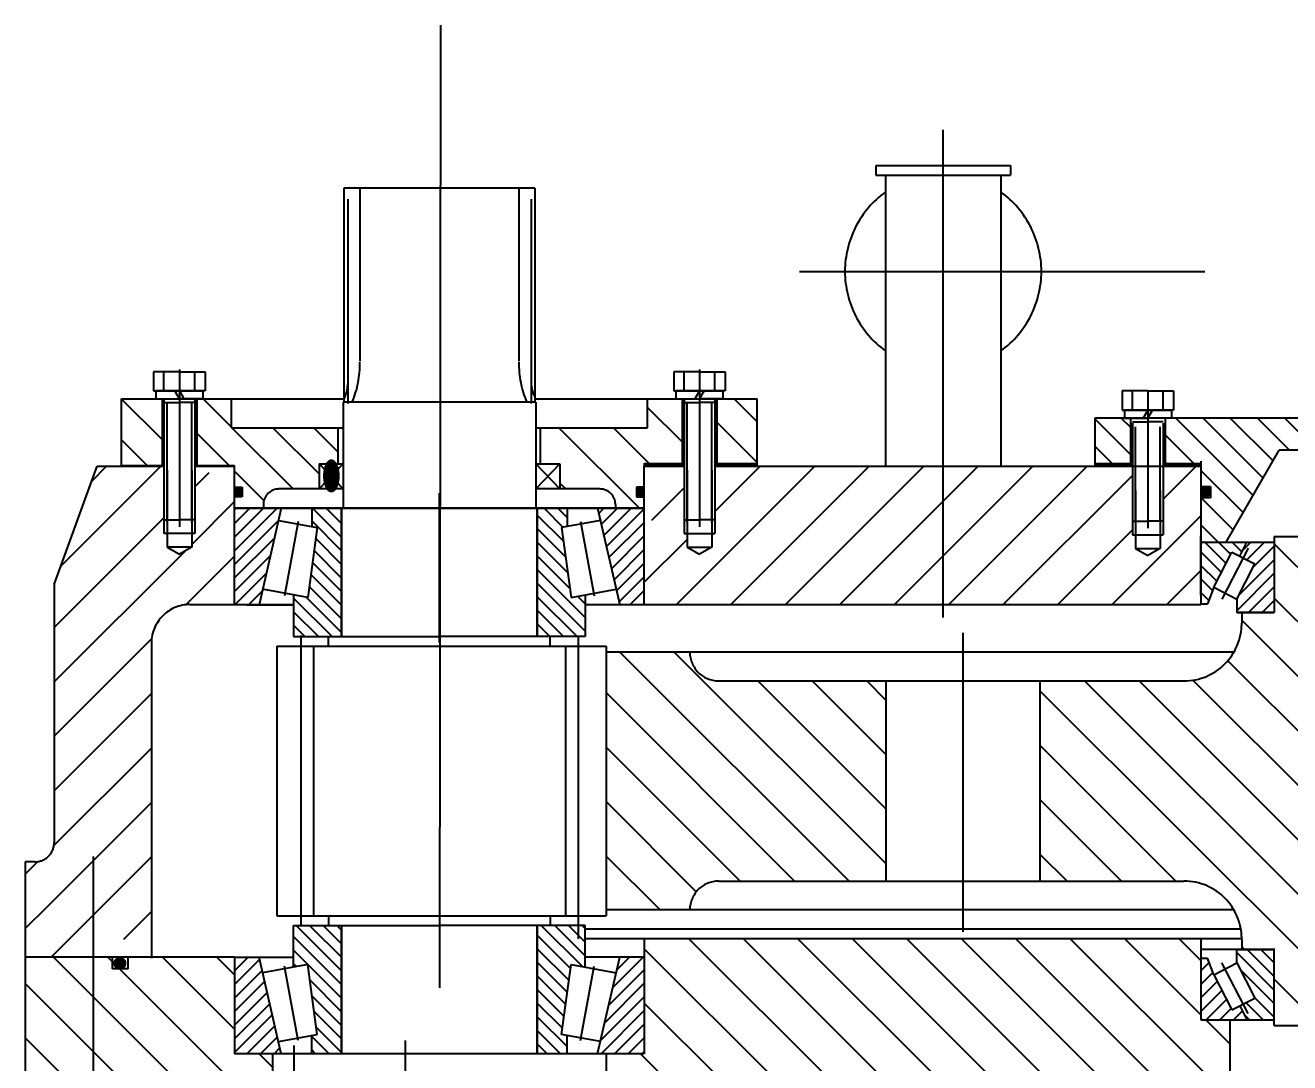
# Model space of a CAD drawing. Header units: millimetres. Extents: x -254 to 20771, y -723 to 14152.
# Drawn here: x 2867 to 3524, y 6368 to 6907 of the extents above; entities that cross this region are included whole.
import ezdxf
from ezdxf.enums import TextEntityAlignment as Align

# ---------------------------------------------------------------- set-up
doc = ezdxf.new("R2010")
doc.units = ezdxf.units.MM
doc.header["$LTSCALE"] = 500
doc.linetypes.add('G', pattern=[2, 1.25, -0.25, 0.25, -0.25])
doc.linetypes.add('K', pattern=[2.5, 1.25, -0.25, 0.25, -0.25, 0.25, -0.25])
doc.layers.add('05', color=4, linetype='G')
doc.layers.add('07', color=6, linetype='K')
doc.styles.get("Standard").update_dxf_attribs({"font": 'isocp', "width": 0.707, "bigfont": 'intecad.shx'})
pattern_1 = [(135, (-7145.327, 865.985), (-14.142136, -14.142136), [])]
pattern_2 = [(135, (-7145.327, 865.985), (-10.6066, -10.6066), [])]
pattern_3 = [(45, (-7145.32725, 865.98494), (-0.0707106781, 0.0707106781), [])]
pattern_4 = [(45, (-7145.32725, 864.80994), (-0.0707106781, 0.0707106781), [])]

# ---------------------------------------------------------------- blocks, each defined once
blk = doc.blocks.new('weretyrtyryry')
at = {"layer": '07', "linetype": 'K'}
h = blk.add_hatch(dxfattribs=at)
h.set_pattern_fill('_USER', color=6, scale=15, angle=135, style=0, pattern_type=0)
h.set_pattern_definition(pattern_2)
h.paths.add_polyline_path([(-2821.05, 5022.93), (-2842.05, 5022.93), (-2842.05, 5012.39), (-2821.05, 4999.56)])
h.paths.add_polyline_path([(-2842.05, 4988.26), (-2821.05, 4988.26), (-2821.05, 4999.56), (-2842.05, 5012.39)])
h.paths.add_polyline_path([(-2533.05, 4989.43), (-2512.05, 4989.43), (-2512.05, 5022.93), (-2533.05, 5022.93)])
h = blk.add_hatch(dxfattribs=at)
h.set_pattern_fill('_USER', color=6, scale=15, angle=135, style=0, pattern_type=0)
h.set_pattern_definition(pattern_2)
h.paths.add_polyline_path([(-2785.05, 5007.93), (-2785.05, 5022.93), (-2803.05, 5022.93), (-2803.05, 4988.56), (-2802.56, 4988.26), (-2783.41, 4988.26), (-2783.41, 4977.11), (-2779.41, 4977.11), (-2779.41, 4972.11), (-2783.41, 4972.11), (-2783.41, 4966.11), (-2768.41, 4966.11), (-2768.41, 4968.39, -0.403895), (-2760.42, 4976.11), (-2739.55, 4976.11), (-2739.55, 4989.11), (-2738.22, 4989.11), (-2751.81, 5007.93)])
h.paths.add_polyline_path([(-2738.22, 4989.11), (-2729.55, 4989.11), (-2729.55, 5007.93), (-2751.81, 5007.93)])
h.paths.add_polyline_path([(-2787.81, 4965.82), (-2772.64, 4965.82), (-2772.64, 4985.51), (-2787.81, 4985.51)], flags=9)
h.paths.add_polyline_path([(-2773.14, 4982.62), (-2757.97, 4982.62), (-2757.97, 5002.31), (-2773.14, 5002.31)], flags=24)
h.paths.add_polyline_path([(-2740.24, 4972.98), (-2725.07, 4972.98), (-2725.07, 4992.67), (-2740.24, 4992.67)], flags=9)
h = blk.add_hatch(dxfattribs=at)
h.set_pattern_fill('_USER', color=6, scale=20, angle=135, style=0, pattern_type=0)
h.set_pattern_definition(pattern_1)
h.paths.add_polyline_path([(-2624.55, 5007.93), (-2624.55, 4989.11), (-2614.55, 4989.11), (-2614.55, 4976.11), (-2593.69, 4976.11, -0.414214), (-2585.69, 4968.11), (-2585.69, 4966.11), (-2570.69, 4966.11), (-2570.69, 4972.11), (-2574.69, 4972.11), (-2574.69, 4977.11), (-2570.69, 4977.11), (-2570.69, 4987.93), (-2554.56, 4987.93), (-2551.05, 4995.96), (-2551.05, 5022.93), (-2569.05, 5022.93), (-2569.05, 5007.93)])
h.paths.add_polyline_path([(-2571.24, 4982.4), (-2556.06, 4982.4), (-2556.06, 5002.09), (-2571.24, 5002.09)], flags=24)
h = blk.add_hatch(dxfattribs=at)
h.set_pattern_fill('_USER', color=6, scale=10, angle=135, style=0, pattern_type=0)
h.set_pattern_definition([(135, (-7145.327, 865.985), (-7.071068, -7.071068), [])])
h.paths.add_polyline_path([(-2318.26, 5012.93), (-2321.46, 5012.93), (-2336.76, 5012.93), (-2336.76, 4989.43), (-2318.26, 4989.43)])
h.paths.add_polyline_path([(-2267.08, 5012.93), (-2300.26, 5012.93), (-2300.26, 4989.43), (-2281.76, 4989.43), (-2281.76, 4977.45), (-2276.76, 4977.45), (-2276.76, 4971.45), (-2281.76, 4971.45), (-2281.76, 4948.45), (-2268.68, 4948.45), (-2260.98, 4961.78)])
h.paths.add_polyline_path([(-2267.08, 5012.93), (-2260.98, 4961.78), (-2241.08, 4996.26), (-2126.55, 4996.26), (-2126.55, 5000.93), (-2126.55, 5012.93)])
h.paths.add_polyline_path([(-2002.01, 5012.93), (-2065.25, 5012.93), (-2064.38, 4996.26), (-2004.43, 4996.26)])
h.paths.add_polyline_path([(-1910.84, 5012.93), (-1914.04, 5012.93), (-2002.01, 5012.93), (-2004.43, 4996.26), (-1970.02, 4996.26), (-1942.42, 4948.45), (-1929.34, 4948.45), (-1929.34, 4951.79), (-1929.34, 4971.45), (-1934.34, 4971.45), (-1934.34, 4976.28), (-1933.77, 4976.28, -0.398235), (-1930.1, 4976.83), (-1929.34, 4977.75), (-1929.34, 4989.43), (-1919.57, 4989.43), (-1910.84, 4999.89)])
h.paths.add_polyline_path([(-1874.34, 5012.93), (-1892.84, 5012.93), (-1892.84, 4989.43), (-1874.34, 4989.43)])
h.paths.add_polyline_path([(-2193.24, 4989.47), (-2178.06, 4989.47), (-2178.06, 5009.16), (-2193.24, 5009.16)], flags=25)
h.paths.add_polyline_path([(-1938.16, 4966.58), (-1922.99, 4966.58), (-1922.99, 4986.27), (-1938.16, 4986.27)], flags=24)
h.paths.add_polyline_path([(-1892.36, 4979.59), (-1877.19, 4979.59), (-1877.19, 4999.28), (-1892.36, 4999.28)], flags=9)
h = blk.add_hatch(dxfattribs=at)
h.set_pattern_fill('_USER', color=6, scale=20, angle=45, style=0, pattern_type=0)
h.set_pattern_definition([(45, (-7145.327, 865.985), (-14.142136, 14.142136), [])])
h.paths.add_polyline_path([(-2826.55, 4896.11, -0.414214), (-2806.55, 4916.11), (-2783.41, 4916.11), (-2783.41, 4976.55), (-2802.03, 4987.93), (-2804.05, 4987.93), (-2804.05, 4958.86), (-2804.05, 4952.93), (-2805.65, 4952.93), (-2805.65, 4945.93), (-2812.05, 4942.24), (-2818.45, 4945.93), (-2818.45, 4952.93), (-2820.05, 4952.93), (-2820.05, 4985.93), (-2820.05, 4987.93), (-2842.05, 4987.93), (-2854.66, 4987.93), (-2877.04, 4926.43), (-2877.04, 4792.43, -0.414214), (-2887.04, 4782.43), (-2892.04, 4782.43), (-2892.04, 4763.62), (-2826.55, 4736.35)])
h.paths.add_polyline_path([(-2892.04, 4763.62), (-2892.04, 4732.93), (-2869.23, 4732.93), (-2856.73, 4732.93), (-2856.73, 4748.91)])
h.paths.add_polyline_path([(-2415.53, 4915.93), (-2415.53, 4987.93), (-2534.05, 4987.93), (-2534.05, 4958.86), (-2534.05, 4952.93), (-2535.65, 4952.93), (-2535.65, 4945.93), (-2542.05, 4942.24), (-2548.45, 4945.93), (-2548.45, 4952.93), (-2550.05, 4952.93), (-2550.05, 4985.93), (-2550.05, 4987.93), (-2554.56, 4987.93), (-2570.69, 4951.06), (-2570.69, 4915.93)])
h.paths.add_polyline_path([(-2281.76, 4915.93), (-2281.76, 4987.93), (-2301.26, 4987.93), (-2301.26, 4959.36), (-2301.26, 4952.26), (-2302.86, 4952.26), (-2302.86, 4945.26), (-2309.26, 4941.56), (-2315.66, 4945.26), (-2315.66, 4952.26), (-2317.26, 4952.26), (-2317.26, 4975.26), (-2317.26, 4987.93), (-2415.53, 4987.93), (-2415.53, 4915.93)])
h.paths.add_polyline_path([(-1680.24, 4915.93), (-1645.05, 4956.43), (-1815.55, 4956.43, -0.414214), (-1845.55, 4986.43), (-1845.55, 4987.93), (-1893.84, 4987.93), (-1893.84, 4959.36), (-1893.84, 4952.26), (-1895.44, 4952.26), (-1895.44, 4945.26), (-1901.84, 4941.56), (-1908.24, 4945.26), (-1908.24, 4952.26), (-1909.84, 4952.26), (-1909.84, 4975.26), (-1909.84, 4987.93), (-1920.83, 4987.93), (-1929.34, 4977.75), (-1929.34, 4915.93)])
h.paths.add_polyline_path([(-1563.05, 4875.93), (-1563.05, 4809.92), (-1523.05, 4846.51), (-1523.05, 4876.43, 0.414214), (-1603.05, 4956.43), (-1645.05, 4956.43), (-1680.24, 4915.93), (-1603.05, 4915.93, -0.414214)])
h.paths.add_polyline_path([(-1523.05, 4812.43), (-1523.05, 4846.51), (-1563.05, 4809.92), (-1563.05, 4747.43), (-1521.57, 4747.43), (-1521.57, 4732.93), (-1506.56, 4732.93), (-1470.05, 4757.14), (-1470.05, 4782.43), (-1473.65, 4782.43), (-1493.05, 4782.43, -0.414214)])
h.paths.add_polyline_path([(-1506.56, 4732.93), (-1470.05, 4732.93), (-1470.05, 4757.14)])
h.paths.add_polyline_path([(-2787.81, 4965.82), (-2772.64, 4965.82), (-2772.64, 4985.51), (-2787.81, 4985.51)], flags=9)
h.paths.add_polyline_path([(-2857.59, 4844.7), (-2842.42, 4844.7), (-2842.42, 4864.39), (-2857.59, 4864.39)], flags=24)
h.paths.add_polyline_path([(-1892.36, 4979.59), (-1877.19, 4979.59), (-1877.19, 4999.28), (-1892.36, 4999.28)], flags=9)
h.paths.add_polyline_path([(-1938.16, 4966.58), (-1922.99, 4966.58), (-1922.99, 4986.27), (-1938.16, 4986.27)], flags=9)
h.paths.add_polyline_path([(-1519.35, 4720.06), (-1504.17, 4720.06), (-1504.17, 4739.76), (-1519.35, 4739.76)], flags=9)
h = blk.add_hatch(dxfattribs=at)
h.set_pattern_fill('_USER', color=6, scale=0.1, angle=45, style=0, pattern_type=0)
h.set_pattern_definition(pattern_4)
h.paths.add_polyline_path([(-2551.05, 4987.93), (-2551.05, 4989.43), (-2570.69, 4989.43), (-2570.69, 4987.93)])
h.paths.add_polyline_path([(-2512.05, 4987.93), (-2512.05, 4989.43), (-2533.05, 4989.43), (-2533.05, 4987.93)])
h = blk.add_hatch(dxfattribs=at)
h.set_pattern_fill('_USER', color=6, scale=0.1, angle=45, style=0, pattern_type=0)
h.set_pattern_definition([(45, (-7145.32725, 864.80994), (-0.0707106781, 0.0707106781), [])])
h.paths.add_polyline_path([(-2318.26, 4989.43), (-2336.76, 4989.43), (-2336.76, 4987.93), (-2318.26, 4987.93)])
h.paths.add_polyline_path([(-2281.76, 4989.43), (-2300.26, 4989.43), (-2300.26, 4987.93), (-2281.76, 4987.93)])
h = blk.add_hatch(dxfattribs=at)
h.set_pattern_fill('_USER', color=6, scale=0.1, angle=45, style=0, pattern_type=0)
h.set_pattern_definition(pattern_4)
h.paths.add_polyline_path([(-2821.05, 4988.26), (-2842.05, 4988.26), (-2842.05, 4987.93), (-2821.05, 4987.93)])
h.paths.add_polyline_path([(-2783.41, 4988.26), (-2803.05, 4988.26), (-2803.05, 4987.93), (-2783.41, 4987.93)])
h = blk.add_hatch(dxfattribs=at)
h.set_pattern_fill('_USER', color=6, scale=0.1, angle=45, style=0, pattern_type=0)
h.set_pattern_definition(pattern_3)
edge = h.paths.add_edge_path()
edge.add_ellipse((-2781.41, 4974.61), major_axis=(0, 2.5), ratio=0.8, start_angle=180, end_angle=270)
edge.add_ellipse((-2781.41, 4974.61), major_axis=(0, 2.5), ratio=0.8, start_angle=270, end_angle=360)
edge.add_ellipse((-2781.41, 4974.61), major_axis=(0, 2.5), ratio=0.8, start_angle=0, end_angle=90)
edge.add_ellipse((-2781.41, 4974.61), major_axis=(0, 2.5), ratio=0.8, start_angle=90, end_angle=180)
h = blk.add_hatch(dxfattribs=at)
h.set_pattern_fill('_USER', color=6, scale=0.1, angle=45, style=0, pattern_type=0)
h.set_pattern_definition(pattern_3)
edge = h.paths.add_edge_path()
edge.add_ellipse((-2572.69, 4974.61), major_axis=(0, 2.5), ratio=0.8, start_angle=180, end_angle=270)
edge.add_ellipse((-2572.69, 4974.61), major_axis=(0, 2.5), ratio=0.8, start_angle=270, end_angle=360)
edge.add_ellipse((-2572.69, 4974.61), major_axis=(0, 2.5), ratio=0.8, start_angle=0, end_angle=90)
edge.add_ellipse((-2572.69, 4974.61), major_axis=(0, 2.5), ratio=0.8, start_angle=90, end_angle=180)
h = blk.add_hatch(dxfattribs=at)
h.set_pattern_fill('_USER', color=6, scale=0.1, angle=45, style=0, pattern_type=0)
h.set_pattern_definition(pattern_3)
h.paths.add_polyline_path([(-2281.76, 4976.01), (-2281.76, 4973.23, 3.592885)])
at = {"layer": '07', "linetype": 'K', "ltscale": 0.8}
h = blk.add_hatch(dxfattribs=at)
h.set_pattern_fill('_USER', color=6, scale=5, angle=135, style=0, pattern_type=0)
h.set_pattern_definition([(45, (-6117.8574, -331.157), (3.535534, -3.535534), [])])
h.paths.add_polyline_path([(-2594.93, 4966.11), (-2570.69, 4966.11), (-2570.69, 4915.93), (-2583.39, 4915.93)])
h.paths.add_polyline_path([(-2783.41, 4966.11), (-2759.16, 4966.11), (-2770.7, 4915.93), (-2783.41, 4915.93)])
h = blk.add_hatch(dxfattribs=at)
h.set_pattern_fill('_USER', color=6, scale=5, angle=45, style=0, pattern_type=0)
h.set_pattern_definition([(135, (-6117.8574, -331.157), (3.535534, 3.535534), [])])
h.paths.add_polyline_path([(-2626.25, 4966.11), (-2610.74, 4966.11), (-2610.74, 4956.56), (-2613.6, 4956.04), (-2608.65, 4919.8), (-2601.31, 4921.14), (-2601.31, 4899.43), (-2626.25, 4899.43)])
h.paths.add_polyline_path([(-2727.85, 4899.43), (-2752.79, 4899.43), (-2752.79, 4921.14), (-2745.44, 4919.8), (-2740.5, 4956.04), (-2743.36, 4956.56), (-2743.36, 4966.11), (-2727.85, 4966.11)])
at = {"layer": '07', "linetype": 'K'}
h = blk.add_hatch(dxfattribs=at)
h.set_pattern_fill('_USER', color=6, scale=20, angle=135, style=0, pattern_type=0)
h.set_pattern_definition(pattern_1)
h.paths.add_polyline_path([(-2445.31, 4876.43), (-2532.05, 4876.43, -0.414214), (-2547.05, 4891.43), (-2590.55, 4891.43), (-2590.55, 4757.43), (-2547.05, 4757.43, -0.414214), (-2532.05, 4772.43), (-2445.31, 4772.43)])
h.paths.add_polyline_path([(-2186.55, 4951.43), (-2243.66, 4951.43), (-2243.66, 4911.93), (-2260.55, 4911.93), (-2260.55, 4906.43, -0.414214), (-2290.55, 4876.43), (-2365.31, 4876.43), (-2365.31, 4772.43), (-2290.55, 4772.43, -0.414214), (-2260.55, 4742.43), (-2260.55, 4736.93), (-2243.66, 4736.93), (-2243.66, 4733.45), (-2243.66, 4697.43), (-2200.55, 4697.43), (-2200.55, 4792.43), (-2186.55, 4792.43)])
h.paths.add_polyline_path([(-1845.79, 4876.43), (-1920.55, 4876.43, -0.414214), (-1950.55, 4906.43), (-1950.55, 4911.93), (-1967.44, 4911.93), (-1967.44, 4948.45), (-1967.44, 4951.43), (-2024.55, 4951.43), (-2024.55, 4792.43), (-2010.55, 4792.43), (-2010.55, 4697.43), (-1967.44, 4697.43), (-1967.44, 4736.93), (-1950.55, 4736.93), (-1950.55, 4742.43, -0.414214), (-1920.55, 4772.43), (-1845.79, 4772.43)])
h.paths.add_polyline_path([(-1616.78, 4891.93), (-1664.06, 4891.93, -0.424013), (-1679.05, 4876.43), (-1765.79, 4876.43), (-1765.79, 4772.43), (-1679.05, 4772.43, -0.424013), (-1664.06, 4756.93), (-1620.97, 4756.93), (-1616.78, 4760.76)])
h.paths.add_polyline_path([(-1733.69, 4804.51), (-1733.69, 4844.36), (-1697.69, 4844.36), (-1697.69, 4804.51)], flags=24)
h.paths.add_polyline_path([(-1741.22, 4844.82), (-1726.05, 4844.82), (-1726.05, 4864.51), (-1741.22, 4864.51)], flags=24)
at = {"layer": '07', "linetype": 'K', "ltscale": 0.8}
h = blk.add_hatch(dxfattribs=at)
h.set_pattern_fill('_USER', color=6, scale=5, angle=135, style=0, pattern_type=0)
h.set_pattern_definition([(315, (-6121.3574, 9975.025), (3.535534, 3.535534), [])])
h.paths.add_polyline_path([(-2281.76, 4916.48), (-2278.35, 4916.48), (-2275.06, 4925.04), (-2265.68, 4943.29), (-2261.55, 4941.18), (-2257.96, 4948.45), (-2280.61, 4948.45, 0.414214), (-2281.76, 4947.29)])
h = blk.add_hatch(dxfattribs=at)
h.set_pattern_fill('_USER', color=6, scale=5, angle=45, style=0, pattern_type=0)
h.set_pattern_definition([(225, (-6121.3574, 9975.025), (3.535534, -3.535534), [])])
h.paths.add_polyline_path([(-2263.14, 4918.91), (-2253.76, 4937.17), (-2261.55, 4941.18), (-2257.96, 4948.45), (-2243.66, 4948.45), (-2243.66, 4911.93), (-2263.14, 4911.93)])
at = {"layer": '07', "linetype": 'K'}
h = blk.add_hatch(dxfattribs=at)
h.set_pattern_fill('_USER', color=6, scale=20, angle=135, style=0, pattern_type=0)
h.set_pattern_definition(pattern_1)
h.paths.add_polyline_path([(-2856.73, 4701.3), (-2892.04, 4719.99), (-2892.04, 4658.43), (-2856.73, 4658.43), (-2856.73, 4660.53)])
h.paths.add_polyline_path([(-2856.73, 4732.93), (-2869.23, 4732.93), (-2892.04, 4732.93), (-2892.04, 4719.99), (-2856.73, 4701.3)])
h.paths.add_polyline_path([(-2783.41, 4732.93), (-2838.7, 4732.93), (-2838.7, 4726.93), (-2842.7, 4726.93, -0.043716), (-2843.19, 4726.93), (-2846.7, 4726.93), (-2846.7, 4732.93), (-2856.73, 4732.93), (-2856.73, 4701.3), (-2776.17, 4658.68), (-2776.17, 4673.43), (-2763.66, 4673.43), (-2763.66, 4682.76), (-2783.41, 4682.76)])
h.paths.add_polyline_path([(-2856.73, 4701.3), (-2856.73, 4658.43), (-2841.63, 4658.43), (-2839.96, 4658.43), (-2776.17, 4658.43), (-2776.17, 4658.68)])
h.paths.add_polyline_path([(-2831.34, 4679.54), (-2831.34, 4752.65), (-2795.34, 4752.65), (-2795.34, 4679.54)], flags=9)
at = {"layer": '07', "linetype": 'K', "ltscale": 0.8}
h = blk.add_hatch(dxfattribs=at)
h.set_pattern_fill('_USER', color=6, scale=5, angle=45, style=0, pattern_type=0)
h.set_pattern_definition([(135, (-6117.8574, -330.157), (3.535534, 3.535534), [])])
h.paths.add_polyline_path([(-2626.25, 4749.43), (-2601.31, 4749.43), (-2601.31, 4727.73), (-2608.65, 4729.07), (-2613.6, 4692.83), (-2610.74, 4692.3), (-2610.74, 4682.76), (-2626.25, 4682.76)])
h.paths.add_polyline_path([(-2745.44, 4729.07), (-2752.79, 4727.73), (-2752.79, 4749.43), (-2727.85, 4749.43), (-2727.85, 4682.76), (-2743.36, 4682.76), (-2743.36, 4692.3), (-2740.5, 4692.83)])
at = {"layer": '07', "linetype": 'K'}
h = blk.add_hatch(dxfattribs=at)
h.set_pattern_fill('_USER', color=6, scale=20, angle=135, style=0, pattern_type=0)
h.set_pattern_definition(pattern_1)
h.paths.add_polyline_path([(-1468.55, 4732.43), (-1506.06, 4732.43), (-1506.06, 4726.43), (-1510.06, 4726.43, -0.043716), (-1510.55, 4726.43), (-1514.06, 4726.43), (-1514.06, 4732.43), (-1521.57, 4732.43), (-1521.57, 4742.43), (-1929.34, 4742.43), (-1929.34, 4700.42), (-1944.34, 4700.42), (-1944.34, 4667.43), (-1510.45, 4667.43), (-1468.55, 4690.32)])
h.paths.add_polyline_path([(-1415.55, 4719.27), (-1448.55, 4701.24), (-1448.55, 4673.43), (-1434.92, 4673.43), (-1434.92, 4658.43), (-1415.55, 4658.43)])
h.paths.add_polyline_path([(-1415.55, 4719.27), (-1415.55, 4732.43), (-1448.55, 4732.43), (-1448.55, 4701.24)])
h.paths.add_polyline_path([(-2266.76, 4700.42), (-2281.76, 4700.42), (-2281.76, 4742.43), (-2570.69, 4742.43), (-2570.69, 4682.76), (-2590.44, 4682.76), (-2590.44, 4667.43), (-2266.76, 4667.43)])
h.paths.add_polyline_path([(-1733.46, 4642.91), (-1733.46, 4689.55), (-1697.46, 4689.55), (-1697.46, 4642.91)], flags=9)
h.paths.add_polyline_path([(-1884.83, 4656.56), (-1884.83, 4687.22), (-1848.83, 4687.22), (-1848.83, 4656.56)], flags=9)
h.paths.add_polyline_path([(-1667.96, 4711.34), (-1652.79, 4711.34), (-1652.79, 4731.03), (-1667.96, 4731.03)], flags=24)
h.paths.add_polyline_path([(-1519.35, 4720.06), (-1504.17, 4720.06), (-1504.17, 4739.76), (-1519.35, 4739.76)], flags=24)
at = {"layer": '07', "linetype": 'K', "ltscale": 0.8}
h = blk.add_hatch(dxfattribs=at)
h.set_pattern_fill('_USER', color=6, scale=5, angle=135, style=0, pattern_type=0)
h.set_pattern_definition([(45, (-6117.8574, -330.157), (3.535534, -3.535534), [])])
h.paths.add_polyline_path([(-2583.39, 4732.93), (-2570.69, 4732.93), (-2570.69, 4682.76), (-2594.93, 4682.76)])
h.paths.add_polyline_path([(-2783.41, 4732.93), (-2770.7, 4732.93), (-2759.16, 4682.76), (-2783.41, 4682.76)])
h = blk.add_hatch(dxfattribs=at)
h.set_pattern_fill('_USER', color=6, scale=5, angle=45, style=0, pattern_type=0)
h.set_pattern_definition([(135, (-6121.3574, -326.157), (3.535534, 3.535534), [])])
h.paths.add_polyline_path([(-2263.14, 4729.96), (-2253.76, 4711.7), (-2261.55, 4707.69), (-2257.96, 4700.42), (-2243.66, 4700.42), (-2243.66, 4736.93), (-2263.14, 4736.93)])
at = {"layer": '07', "linetype": 'K'}
h = blk.add_hatch(dxfattribs=at)
h.set_pattern_fill('_USER', color=6, scale=0.1, angle=45, style=0, pattern_type=0)
h.set_pattern_definition(pattern_3)
h.paths.add_polyline_path([(-2845.78, 4729.76, 0.388847), (-2843.19, 4726.93), (-2842.7, 4726.93, 0.388847), (-2840.1, 4729.76, 1)])
at = {"layer": '07', "linetype": 'K', "ltscale": 0.8}
h = blk.add_hatch(dxfattribs=at)
h.set_pattern_fill('_USER', color=6, scale=5, angle=135, style=0, pattern_type=0)
h.set_pattern_definition([(45, (-6121.3574, -326.157), (3.535534, -3.535534), [])])
h.paths.add_polyline_path([(-2281.76, 4732.39), (-2278.35, 4732.39), (-2275.06, 4723.83), (-2265.68, 4705.57), (-2261.55, 4707.69), (-2257.96, 4700.42), (-2280.61, 4700.42, -0.414214), (-2281.76, 4701.57)])
at = {"layer": '05', "color": 4, "linetype": 'G', "ltscale": 0.8}
for p, q in [((-2676.56, 5216.98), (-2677.05, 4649.71)), ((-2405.31, 4901.32), (-2405.31, 4746.03))]:
    blk.add_line(p, q, dxfattribs=at)
at = {"layer": '05', "ltscale": 0.8}
blk.add_line((-2415.53, 4909.42), (-2415.53, 5162.66), dxfattribs=at)
at = {"layer": '07', "color": 6, "linetype": 'K'}
for p, q in [((-2450.53, 5144.11), (-2380.53, 5144.11)), ((-2450.53, 5144.11), (-2450.53, 5139.11)), ((-2380.53, 5144.11), (-2380.53, 5139.11)), ((-2450.53, 5139.11), (-2380.53, 5139.11)), ((-2445.53, 5139.11), (-2445.53, 4987.93)), ((-2385.53, 5139.11), (-2385.53, 4987.93)), ((-2490.09, 5089.11), (-2279.75, 5089.11)), ((-2739.55, 4989.11), (-2727.05, 4989.11)), ((-2739.55, 4989.11), (-2727.06, 4976.11)), ((-2727.05, 4989.11), (-2739.55, 4976.11)), ((-2739.55, 4989.11), (-2739.55, 4976.11)), ((-2627.04, 4989.11), (-2614.55, 4989.11)), ((-2627.04, 4989.11), (-2614.55, 4976.11)), ((-2614.55, 4989.11), (-2627.04, 4976.11)), ((-2614.55, 4989.11), (-2614.55, 4976.11)), ((-2570.69, 4989.43), (-2551.05, 4989.43)), ((-2533.05, 4989.43), (-2512.05, 4989.43)), ((-2336.76, 4989.43), (-2318.26, 4989.43)), ((-2300.26, 4989.43), (-2281.76, 4989.43)), ((-2842.05, 4988.26), (-2821.05, 4988.26)), ((-2820.05, 4985.93), (-2820.05, 4952.93)), ((-2818.45, 4985.93), (-2818.45, 4945.93)), ((-2805.65, 4985.93), (-2805.65, 4945.93)), ((-2804.05, 4985.93), (-2804.05, 4952.93)), ((-2803.05, 4988.26), (-2783.41, 4988.26)), ((-2550.05, 4985.93), (-2550.05, 4952.93)), ((-2548.45, 4985.93), (-2548.45, 4945.93)), ((-2535.65, 4985.93), (-2535.65, 4945.93)), ((-2534.05, 4985.93), (-2534.05, 4952.93)), ((-2804.05, 4952.93), (-2820.05, 4952.93)), ((-2550.05, 4952.93), (-2534.05, 4952.93)), ((-2805.65, 4945.93), (-2818.45, 4945.93)), ((-2818.45, 4945.93), (-2812.05, 4942.24)), ((-2805.65, 4945.93), (-2812.05, 4942.24)), ((-2548.45, 4945.93), (-2535.65, 4945.93)), ((-2548.45, 4945.93), (-2542.05, 4942.24)), ((-2535.65, 4945.93), (-2542.05, 4942.24)), ((-2856.73, 4785.24), (-2856.73, 4636.23)), ((-2763.66, 4682.76), (-2763.66, 4673.43)), ((-2590.44, 4682.76), (-2590.44, 4667.43))]:
    blk.add_line(p, q, dxfattribs=at)
at = {"layer": '07', "color": 6, "linetype": 'K', "ltscale": 0.8}
for p, q in [((-2726.63, 5132.43), (-2726.63, 5021.25)), ((-2627.47, 5132.43), (-2726.63, 5132.43)), ((-2724.67, 5126.67), (-2724.67, 5020.45)), ((-2718.3, 5132.43), (-2718.3, 5042.43)), ((-2635.8, 5132.43), (-2635.8, 5042.43)), ((-2629.42, 5126.67), (-2629.42, 5020.45)), ((-2627.47, 5132.43), (-2627.47, 5021.25)), ((-2825.42, 5037.03), (-2825.42, 5027.03)), ((-2812.05, 5037.03), (-2825.42, 5037.03)), ((-2820.05, 5027.03), (-2820.05, 5037.03)), ((-2812.05, 5038.1), (-2812.05, 4956.49)), ((-2812.05, 5037.03), (-2798.67, 5037.03)), ((-2804.05, 5027.03), (-2804.05, 5037.03)), ((-2798.67, 5037.03), (-2798.67, 5027.03)), ((-2555.42, 5037.03), (-2555.42, 5027.03)), ((-2542.05, 5037.03), (-2555.42, 5037.03)), ((-2550.05, 5027.03), (-2550.05, 5037.03)), ((-2542.05, 5038.1), (-2542.05, 4956.49)), ((-2542.05, 5037.03), (-2528.67, 5037.03)), ((-2534.05, 5027.03), (-2534.05, 5037.03)), ((-2528.67, 5037.03), (-2528.67, 5027.03)), ((-2812.05, 5029.13), (-2812.05, 5020.84)), ((-2542.05, 5029.13), (-2542.05, 5020.84)), ((-2842.05, 4987.93), (-2842.05, 5022.93)), ((-2842.05, 5022.93), (-2726.63, 5022.93)), ((-2825.42, 5027.03), (-2812.05, 5027.03)), ((-2824.25, 5027.03), (-2824.25, 5022.93)), ((-2812.05, 5027.03), (-2824.25, 5027.03)), ((-2824.25, 5022.93), (-2812.05, 5022.93)), ((-2821.05, 5022.93), (-2821.05, 4987.93)), ((-2820.05, 5022.93), (-2820.05, 4958.86)), ((-2812.05, 5022.93), (-2814.42, 5027.03)), ((-2812.05, 5027.79), (-2812.05, 4974.32)), ((-2812.05, 5027.03), (-2809.68, 5022.93)), ((-2798.67, 5027.03), (-2812.05, 5027.03)), ((-2812.05, 5027.03), (-2799.85, 5027.03)), ((-2799.85, 5022.93), (-2812.05, 5022.93)), ((-2804.05, 5022.93), (-2804.05, 4958.86)), ((-2803.05, 5022.93), (-2803.05, 4987.93)), ((-2799.85, 5027.03), (-2799.85, 5022.93)), ((-2785.05, 5007.93), (-2785.05, 5022.93)), ((-2627.47, 5022.93), (-2512.05, 5022.93)), ((-2569.05, 5007.93), (-2569.05, 5022.93)), ((-2555.42, 5027.03), (-2542.05, 5027.03)), ((-2554.25, 5027.03), (-2554.25, 5022.93)), ((-2542.05, 5027.03), (-2554.25, 5027.03)), ((-2554.25, 5022.93), (-2542.05, 5022.93)), ((-2551.05, 5022.93), (-2551.05, 4987.93)), ((-2550.05, 5022.93), (-2550.05, 4958.86)), ((-2542.05, 5027.03), (-2544.42, 5022.93)), ((-2542.05, 5027.79), (-2542.05, 4974.32)), ((-2542.05, 5027.03), (-2529.85, 5027.03)), ((-2542.05, 5022.93), (-2539.68, 5027.03)), ((-2528.67, 5027.03), (-2542.05, 5027.03)), ((-2529.85, 5022.93), (-2542.05, 5022.93)), ((-2534.05, 5022.93), (-2534.05, 4958.86)), ((-2533.05, 5022.93), (-2533.05, 4987.93)), ((-2529.85, 5027.03), (-2529.85, 5022.93)), ((-2512.05, 4987.93), (-2512.05, 5022.93)), ((-2322.64, 5027.03), (-2322.64, 5017.03)), ((-2309.26, 5027.03), (-2322.64, 5027.03)), ((-2317.26, 5017.03), (-2317.26, 5027.03)), ((-2309.26, 5027.42), (-2309.26, 4955.81)), ((-2309.26, 5027.03), (-2295.89, 5027.03)), ((-2309.26, 5023.04), (-2309.26, 4969.13)), ((-2301.26, 5017.03), (-2301.26, 5027.03)), ((-2295.89, 5027.03), (-2295.89, 5017.03)), ((-2820.05, 5021.03), (-2812.05, 5021.03)), ((-2818.45, 4958.86), (-2818.45, 5021.03)), ((-2804.05, 5021.03), (-2812.05, 5021.03)), ((-2805.65, 4958.86), (-2805.65, 5021.03)), ((-2727.05, 5021.25), (-2727.05, 4966.11)), ((-2627.04, 5021.25), (-2727.05, 5021.25)), ((-2627.04, 5021.25), (-2627.04, 4966.11)), ((-2550.05, 5021.03), (-2542.05, 5021.03)), ((-2548.45, 4958.86), (-2548.45, 5021.03)), ((-2534.05, 5021.03), (-2542.05, 5021.03)), ((-2535.65, 4958.86), (-2535.65, 5021.03)), ((-2322.64, 5017.03), (-2309.26, 5017.03)), ((-2321.46, 5017.03), (-2321.46, 5012.93)), ((-2309.26, 5017.03), (-2321.46, 5017.03)), ((-2309.26, 5017.03), (-2311.63, 5012.93)), ((-2309.26, 5019.13), (-2309.26, 5010.84)), ((-2309.26, 5017.11), (-2309.26, 4963.64)), ((-2309.26, 5012.93), (-2306.89, 5017.03)), ((-2309.26, 5017.03), (-2297.06, 5017.03)), ((-2295.89, 5017.03), (-2309.26, 5017.03)), ((-2297.06, 5017.03), (-2297.06, 5012.93)), ((-1874.34, 5012.93), (-2336.76, 5012.93)), ((-2336.76, 5012.93), (-2336.76, 4987.93)), ((-2321.46, 5012.93), (-2309.26, 5012.93)), ((-2318.26, 5012.93), (-2318.26, 4987.93)), ((-2317.26, 5011.03), (-2309.26, 5011.03)), ((-2317.26, 5010.26), (-2317.26, 4959.36)), ((-2297.06, 5012.93), (-2309.26, 5012.93)), ((-2301.26, 5011.03), (-2309.26, 5011.03)), ((-2301.26, 5010.26), (-2301.26, 4959.36)), ((-2300.26, 5012.93), (-2300.26, 4987.93)), ((-2785.05, 5007.93), (-2727.05, 5007.93)), ((-2729.55, 4989.11), (-2729.55, 5007.93)), ((-2729.55, 4997.46), (-2729.55, 5004.76)), ((-2627.04, 5007.93), (-2569.05, 5007.93)), ((-2624.55, 4989.11), (-2624.55, 5007.93)), ((-2624.55, 4998.63), (-2624.55, 5005.93)), ((-2315.66, 4959.36), (-2315.66, 5008.36)), ((-2302.86, 4959.36), (-2302.86, 5008.36)), ((-2268.68, 4948.45), (-2241.08, 4996.26)), ((-1970.02, 4996.26), (-2241.08, 4996.26)), ((-2281.76, 4990.61), (-2281.76, 4915.93)), ((-2877.04, 4926.43), (-2854.66, 4987.93)), ((-2854.66, 4987.93), (-2820.05, 4987.93)), ((-2842.05, 4987.93), (-2820.05, 4987.93)), ((-2804.05, 4987.93), (-2783.41, 4987.93)), ((-2804.05, 4987.93), (-2783.41, 4987.93)), ((-2783.41, 4966.11), (-2783.41, 4988.26)), ((-2783.41, 4915.93), (-2783.41, 4985.93)), ((-2570.69, 4987.93), (-2550.05, 4987.93)), ((-2570.69, 4966.11), (-2570.69, 4987.93)), ((-2570.69, 4987.93), (-2550.05, 4987.93)), ((-2570.69, 4915.93), (-2570.69, 4985.93)), ((-2534.05, 4987.93), (-2281.76, 4987.93)), ((-2534.05, 4987.93), (-2512.05, 4987.93)), ((-2281.76, 4986.43), (-2281.76, 4916.43)), ((-2783.41, 4966.11), (-2783.41, 4981.11)), ((-2783.41, 4977.11), (-2779.41, 4977.11)), ((-2779.41, 4977.11), (-2779.41, 4972.11)), ((-2727.06, 4976.11), (-2760.42, 4976.11)), ((-2593.69, 4976.11), (-2627.05, 4976.11)), ((-2570.69, 4977.11), (-2574.69, 4977.11)), ((-2574.69, 4977.11), (-2574.69, 4972.11)), ((-2570.69, 4966.11), (-2570.69, 4981.11)), ((-2281.76, 4977.45), (-2276.76, 4977.45)), ((-2276.76, 4977.45), (-2276.76, 4971.45)), ((-2779.41, 4972.11), (-2783.41, 4972.11)), ((-2677.05, 4896.43), (-2677.05, 4973.93)), ((-2574.69, 4972.11), (-2570.69, 4972.11)), ((-2317.26, 4975.26), (-2317.26, 4952.26)), ((-2315.66, 4975.26), (-2315.66, 4945.26)), ((-2302.86, 4975.26), (-2302.86, 4945.26)), ((-2301.26, 4975.26), (-2301.26, 4952.26)), ((-2276.76, 4971.45), (-2281.76, 4971.45)), ((-2570.69, 4966.11), (-2783.41, 4966.11)), ((-2783.41, 4966.11), (-2570.69, 4966.11)), ((-2759.16, 4966.11), (-2770.7, 4915.93)), ((-2768.41, 4968.39), (-2768.41, 4966.11)), ((-2743.36, 4966.11), (-2743.36, 4956.56)), ((-2727.85, 4899.43), (-2727.85, 4966.11)), ((-2727.85, 4966.11), (-2727.85, 4899.43)), ((-2626.25, 4966.11), (-2626.25, 4899.43)), ((-2626.25, 4899.43), (-2626.25, 4966.11)), ((-2610.74, 4966.11), (-2610.74, 4956.56)), ((-2594.93, 4966.11), (-2583.39, 4915.93)), ((-2585.69, 4968.11), (-2585.69, 4966.11)), ((-2820.05, 4960.03), (-2812.05, 4960.03)), ((-2804.05, 4960.03), (-2812.05, 4960.03)), ((-2760.63, 4959.72), (-2740.5, 4956.04)), ((-2750.31, 4959.28), (-2757.39, 4920.54)), ((-2740.5, 4956.04), (-2745.44, 4919.8)), ((-2593.47, 4959.72), (-2613.6, 4956.04)), ((-2613.6, 4956.04), (-2608.65, 4919.8)), ((-2603.79, 4959.28), (-2596.7, 4920.54)), ((-2550.05, 4960.03), (-2542.05, 4960.03)), ((-2534.05, 4960.03), (-2542.05, 4960.03)), ((-2317.26, 4959.36), (-2309.26, 4959.36)), ((-2301.26, 4959.36), (-2309.26, 4959.36)), ((-2317.26, 4952.26), (-2301.26, 4952.26)), ((-2281.76, 4920.98), (-2281.76, 4951.79)), ((-2273.84, 4952.95), (-2273.84, 4953.02)), ((-2243.66, 4951.43), (-1967.44, 4951.43)), ((-2243.66, 4951.43), (-2243.66, 4916.43)), ((-2243.66, 4951.43), (-2243.66, 4916.43)), ((-2243.66, 4951.43), (-2243.66, 4911.93)), ((-2315.66, 4945.26), (-2309.26, 4941.56)), ((-2315.66, 4945.26), (-2302.86, 4945.26)), ((-2302.86, 4945.26), (-2309.26, 4941.56)), ((-2281.76, 4948.45), (-2243.66, 4948.45)), ((-2275.06, 4925.04), (-2265.68, 4943.29)), ((-2273.84, 4948.45), (-2273.84, 4948.52)), ((-2257.21, 4945.29), (-2270.81, 4918.82)), ((-2265.68, 4943.29), (-2253.76, 4937.17)), ((-2261.55, 4941.18), (-2257.96, 4948.45)), ((-2243.66, 4948.45), (-2243.66, 4911.93)), ((-2263.14, 4918.91), (-2253.76, 4937.17)), ((-2877.04, 4926.43), (-2877.04, 4792.43)), ((-2745.44, 4919.8), (-2768.83, 4924.08)), ((-2608.65, 4919.8), (-2585.27, 4924.08)), ((-2275.06, 4925.04), (-2278.35, 4916.48)), ((-2275.06, 4925.04), (-2263.14, 4918.91)), ((-2752.79, 4921.14), (-2752.79, 4899.43)), ((-2601.31, 4921.14), (-2601.31, 4899.43)), ((-2263.14, 4918.91), (-2263.14, 4911.93)), ((-2806.55, 4916.11), (-2783.41, 4916.11)), ((-2752.79, 4915.93), (-2783.41, 4915.93)), ((-2777.05, 4915.93), (-2752.79, 4915.93)), ((-2577.05, 4915.93), (-2601.31, 4915.93)), ((-2281.76, 4915.93), (-2600, 4915.93)), ((-2281.76, 4916.48), (-2278.35, 4916.48)), ((-2243.66, 4911.93), (-2263.14, 4911.93)), ((-2263.14, 4911.93), (-2243.66, 4911.93)), ((-2260.55, 4911.93), (-2260.55, 4906.43)), ((-2243.66, 4915.42), (-2243.66, 4911.93)), ((-2752.79, 4899.43), (-2677.05, 4899.43)), ((-2750.8, 4899.43), (-2677.05, 4899.43)), ((-2749.01, 4899.93), (-2749.01, 4748.93)), ((-2749.01, 4899.93), (-2749.01, 4748.93)), ((-2734.55, 4894.43), (-2734.55, 4899.43)), ((-2601.31, 4899.43), (-2677.05, 4899.43)), ((-2603.3, 4899.43), (-2677.05, 4899.43)), ((-2619.55, 4894.43), (-2619.55, 4899.43)), ((-2605.08, 4899.93), (-2605.08, 4748.93)), ((-2605.08, 4899.93), (-2605.08, 4748.93)), ((-2826.55, 4896.11), (-2826.55, 4732.43)), ((-2761.38, 4894.43), (-2590.55, 4894.43)), ((-2761.38, 4894.43), (-2761.38, 4754.43)), ((-2742.42, 4894.43), (-2742.42, 4754.43)), ((-2611.67, 4894.43), (-2611.67, 4754.43)), ((-2605.08, 4894.43), (-2605.08, 4742.43)), ((-2590.55, 4894.43), (-2590.55, 4754.43)), ((-2264.57, 4891.43), (-2590.55, 4891.43)), ((-2547.05, 4891.43), (-2547.05, 4891.43)), ((-2532.05, 4876.43), (-2290.55, 4876.43)), ((-2445.31, 4876.43), (-2445.31, 4772.43)), ((-2365.31, 4876.43), (-2365.31, 4772.43)), ((-2892.04, 4782.43), (-2892.04, 4658.43)), ((-2887.04, 4782.43), (-2892.04, 4782.43)), ((-2532.05, 4772.43), (-2290.55, 4772.43)), ((-2761.38, 4754.43), (-2590.55, 4754.43)), ((-2734.55, 4754.43), (-2734.55, 4749.43)), ((-2619.55, 4754.43), (-2619.55, 4749.43)), ((-2264.57, 4757.43), (-2590.55, 4757.43)), ((-2547.05, 4757.43), (-2547.05, 4757.43)), ((-2752.79, 4749.43), (-2677.05, 4749.43)), ((-2752.79, 4727.73), (-2752.79, 4749.43)), ((-2727.85, 4682.76), (-2727.85, 4749.43)), ((-2727.85, 4749.43), (-2727.85, 4682.76)), ((-2601.31, 4749.43), (-2677.05, 4749.43)), ((-2626.25, 4749.43), (-2626.25, 4682.76)), ((-2626.25, 4682.76), (-2626.25, 4749.43)), ((-2601.31, 4727.73), (-2601.31, 4749.43)), ((-2260.97, 4747.43), (-2601.31, 4747.43)), ((-2260.55, 4742.43), (-2601.31, 4742.43)), ((-2570.69, 4742.43), (-2570.69, 4682.76)), ((-2281.76, 4742.43), (-2281.76, 4700.42)), ((-2260.55, 4742.43), (-2260.55, 4737.43)), ((-2869.23, 4732.93), (-2892.04, 4732.93)), ((-2783.41, 4732.93), (-2869.23, 4732.93)), ((-2846.7, 4726.93), (-2846.7, 4732.93)), ((-2838.7, 4726.93), (-2838.7, 4732.93)), ((-2783.41, 4732.93), (-2752.79, 4732.93)), ((-2783.41, 4732.93), (-2783.41, 4682.76)), ((-2780.35, 4732.93), (-2754.1, 4732.93)), ((-2759.16, 4682.76), (-2770.7, 4732.93)), ((-2570.69, 4732.93), (-2601.31, 4732.93)), ((-2594.93, 4682.76), (-2583.39, 4732.93)), ((-2243.66, 4736.93), (-2281.76, 4736.93)), ((-2263.14, 4729.96), (-2263.14, 4736.93)), ((-2263.14, 4736.93), (-2243.66, 4736.93)), ((-2243.66, 4697.43), (-2243.66, 4737.43)), ((-2243.66, 4733.45), (-2243.66, 4736.93)), ((-2243.66, 4700.42), (-2243.66, 4736.93)), ((-2838.7, 4726.93), (-2846.7, 4726.93)), ((-2745.44, 4729.07), (-2768.83, 4724.79)), ((-2750.31, 4689.59), (-2757.39, 4728.33)), ((-2740.5, 4692.83), (-2745.44, 4729.07)), ((-2613.6, 4692.83), (-2608.65, 4729.07)), ((-2608.65, 4729.07), (-2585.27, 4724.79)), ((-2603.79, 4689.59), (-2596.7, 4728.33)), ((-2281.76, 4732.39), (-2278.35, 4732.39)), ((-2275.06, 4723.83), (-2278.35, 4732.39)), ((-2275.06, 4723.83), (-2263.14, 4729.96)), ((-2257.21, 4703.58), (-2270.81, 4730.05)), ((-2263.14, 4729.96), (-2253.76, 4711.7)), ((-2275.06, 4723.83), (-2265.68, 4705.57)), ((-2265.68, 4705.57), (-2253.76, 4711.7)), ((-2261.55, 4707.69), (-2257.96, 4700.42)), ((-2281.76, 4700.42), (-2243.66, 4700.42)), ((-2273.84, 4700.42), (-2273.84, 4700.35)), ((-2266.76, 4700.42), (-2266.76, 4667.43)), ((-2243.66, 4697.43), (-2175.55, 4697.43)), ((-2760.63, 4689.15), (-2740.5, 4692.83)), ((-2752.55, 4687), (-2752.55, 4585.5)), ((-2743.36, 4682.76), (-2743.36, 4692.3)), ((-2694.83, 4689.58), (-2694.83, 4478.31)), ((-2593.47, 4689.15), (-2613.6, 4692.83)), ((-2610.74, 4682.76), (-2610.74, 4692.3)), ((-2570.69, 4682.76), (-2783.41, 4682.76))]:
    blk.add_line(p, q, dxfattribs=at)
blk.add_circle((-2842.94, 4729.76), 2.84, dxfattribs=at)
at = {"layer": '07', "color": 6, "linetype": 'K'}
for start, end in [(126.03188, 233.96812), (306.03188, 53.96812)]:
    blk.add_arc((-2415.53, 5089.11), 51, start, end, dxfattribs=at)
at = {"layer": '07', "color": 6, "linetype": 'K', "ltscale": 0.8}
for centre, radius, start, end in [((-2769.12, 5041.2), 50.83, 336.88912, 0.82201), ((-2584.97, 5041.2), 50.83, 179.17799, 203.11088), ((-2739.92, 5030.27), 15.25, 330.61294, 1.8456), ((-2614.18, 5031.44), 15.25, 178.1544, 209.38706), ((-2760.42, 4968.11), 8, 90, 177.97418), ((-2593.69, 4968.11), 8, 0, 90), ((-2279.45, 4974.62), 2.69, 211.10673, 148.89327), ((-2280.61, 4947.29), 1.15, 90, 180), ((-2806.55, 4896.11), 20, 90, 180), ((-2290.55, 4906.43), 30, 270, 0), ((-2532.05, 4891.43), 15, 180, 270), ((-2887.04, 4792.43), 10, 270, 0), ((-2532.05, 4757.43), 15, 90, 180), ((-2290.55, 4742.43), 30, 0, 90), ((-2280.61, 4701.57), 1.15, 180, 270)]:
    blk.add_arc(centre, radius, start, end, dxfattribs=at)
blk.add_ellipse((-2781.41, 4974.61), major_axis=(0, 2.5), ratio=0.8, dxfattribs=at)
at = {"layer": '07', "color": 6, "linetype": 'K', "ltscale": 0.8, "extrusion": (0, 0, -1)}
blk.add_ellipse((-2572.69, 4974.61), major_axis=(0, 2.5), ratio=0.8, dxfattribs=at)
at = {"layer": '07', "color": 6, "linetype": 'K', "width": 0.605172}
blk.add_text('●', height=16, dxfattribs=at).set_placement((-2737.95, 4974.08), (-2728.35, 4974.08), align=Align.FIT)

msp = doc.modelspace()

# ---------------------------------------------------------------- block references
at = {"layer": '07'}
msp.add_blockref('weretyrtyryry', (5759.4801, 1690.3346), dxfattribs=at)

doc.saveas('drawing.dxf')
